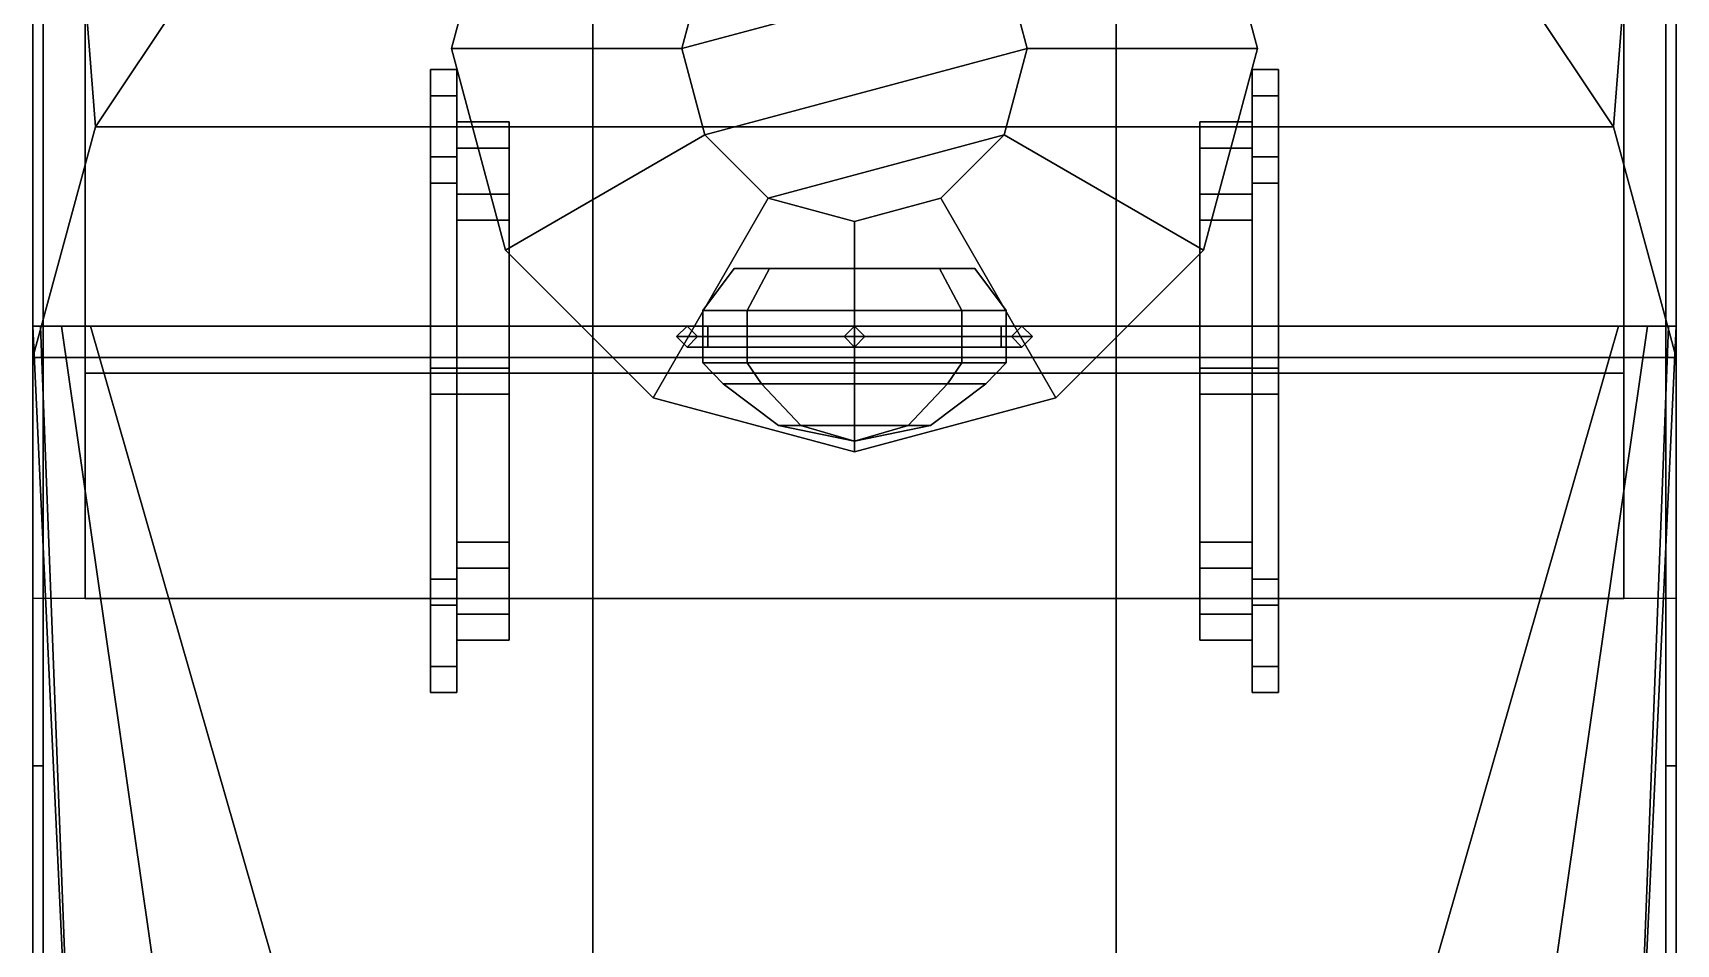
# Model space of a CAD drawing. Header units: millimetres. Extents: x -1.8 to 3, y -54.2 to 42.9.
# Drawn here: x -1.57 to 1.57, y -45.88 to -44.14 of the extents above; entities that cross this region are included whole.
import ezdxf

# ---------------------------------------------------------------- set-up
doc = ezdxf.new("R2010")
doc.units = ezdxf.units.MM
doc.layers.add('turret', color=2, linetype='Continuous')
doc.layers.add('wheels', color=2, linetype='Continuous')

msp = doc.modelspace()

# ---------------------------------------------------------------- linework, layer by layer
for points in [[(-1.57, -42.79, 53.82), (-1.57, -50.11, 53.82), (-1.57, -45.22, 54.07), (-1.57, -42.79, 54.07)], [(-1.57, -42.79, 54.07), (-1.57, -44.76, 54.07), (-1.57, -44.76, 54.07), (-1.4505, -44.3192, 54.07)], [(-1.57, -42.79, 54.07), (-1.4505, -44.3192, 54.07), (-1.4505, -44.3192, 54.07), (-1.1102, -43.8098, 54.07)], [(1.1102, -43.8098, 54.07), (1.4505, -44.3192, 54.07), (1.4505, -44.3192, 54.07), (1.57, -42.79, 54.07)], [(1.4505, -44.3192, 54.07), (1.57, -44.76, 54.07), (1.57, -44.76, 54.07), (1.57, -42.79, 54.07)], [(1.57, -45.22, 54.07), (1.57, -50.11, 53.82), (1.57, -42.79, 53.82), (1.57, -42.79, 54.07)], [(-1.57, -42.97, 43.65), (-1.57, -46.4, 43.65), (-1.57, -46.4, 44.18), (-1.57, -42.97, 44.18)], [(-1.55, -46.4, 44.18), (-1.55, -46.4, 43.65), (-1.55, -42.97, 43.65), (-1.55, -42.97, 44.18)], [(1.55, -42.97, 43.65), (1.55, -46.4, 43.65), (1.55, -46.4, 44.18), (1.55, -42.97, 44.18)], [(1.57, -46.4, 44.18), (1.57, -46.4, 43.65), (1.57, -42.97, 43.65), (1.57, -42.97, 44.18)], [(-1.47, -43.19, 45.94), (-1.47, -43.99, 45.94), (-1.47, -44.79, 44.44), (-1.47, -43.19, 44.44)], [(-1.47, -43.19, 44.44), (-1.47, -44.79, 44.44), (1.47, -44.79, 44.44), (1.47, -43.19, 44.44)], [(1.47, -43.99, 45.94), (1.47, -43.19, 45.94), (1.47, -43.19, 44.44), (1.47, -44.79, 44.44)], [(-1.1102, -43.8098, 54.07), (-1.4505, -44.3192, 54.07), (-1.4505, -44.3192, 55.04), (-1.1102, -43.8098, 55.04)], [(1.4505, -44.3192, 55.04), (1.1102, -43.8098, 55.04), (-1.1102, -43.8098, 55.04), (-1.4505, -44.3192, 55.04)], [(1.4505, -44.3192, 54.07), (1.1102, -43.8098, 54.07), (1.1102, -43.8098, 55.04), (1.4505, -44.3192, 55.04)], [(-1.57, -43.99, 44.18), (-1.57, -53.58, 44.18), (-1.57, -53.58, 46.38), (-1.57, -43.99, 46.38)], [(-1.57, -43.99, 46.38), (-1.57, -47.71, 46.38), (-0.5, -47.35, 47.41), (-0.5, -43.99, 47.41)], [(-1.47, -43.99, 46.38), (-1.47, -44.79, 46.38), (-1.47, -44.79, 44.44), (-1.47, -43.99, 45.94)], [(-0.5, -43.99, 47.41), (-0.5, -47.35, 47.41), (0.5, -47.35, 47.41), (0.5, -43.99, 47.41)], [(0.5, -47.35, 47.41), (1.57, -47.71, 46.38), (1.57, -43.99, 46.38), (0.5, -43.99, 47.41)], [(1.47, -44.79, 46.38), (1.47, -43.99, 46.38), (1.47, -43.99, 45.94), (1.47, -44.79, 44.44)], [(1.57, -53.58, 46.38), (1.57, -53.58, 44.18), (1.57, -43.99, 44.18), (1.57, -43.99, 46.38)], [(-1.57, -44.1, 53.29), (-1.57, -45.54, 53.29), (-1.57, -45.54, 53.82), (-1.57, -44.1, 53.82)], [(-1.55, -44.1, 53.29), (-1.55, -45.54, 53.29), (-1.57, -45.54, 53.29), (-1.57, -44.1, 53.29)], [(-1.55, -45.54, 53.82), (-1.55, -45.54, 53.29), (-1.55, -44.1, 53.29), (-1.55, -44.1, 53.82)], [(1.55, -44.1, 53.29), (1.55, -45.54, 53.29), (1.55, -45.54, 53.82), (1.55, -44.1, 53.82)], [(1.57, -44.1, 53.29), (1.57, -45.54, 53.29), (1.55, -45.54, 53.29), (1.55, -44.1, 53.29)], [(1.57, -45.54, 53.82), (1.57, -45.54, 53.29), (1.57, -44.1, 53.29), (1.57, -44.1, 53.82)], [(-1.4505, -44.3192, 54.07), (-1.57, -44.76, 54.07), (-1.57, -44.76, 55.04), (-1.4505, -44.3192, 55.04)], [(1.57, -44.76, 55.04), (1.4505, -44.3192, 55.04), (-1.4505, -44.3192, 55.04), (-1.57, -44.76, 55.04)], [(1.57, -44.76, 54.07), (1.4505, -44.3192, 54.07), (1.4505, -44.3192, 55.04), (1.57, -44.76, 55.04)], [(-0.2051, -44.67, 47.7049), (-0.29, -44.67, 47.91), (-0.23, -44.59, 47.91), (-0.1626, -44.59, 47.7474)], [(-0.29, -44.67, 47.91), (-0.2051, -44.67, 48.1151), (-0.1626, -44.59, 48.0726), (-0.23, -44.59, 47.91)], [(-0.1626, -44.59, 48.0726), (0, -44.59, 48.14), (0.1626, -44.59, 48.0726), (-0.23, -44.59, 47.91)], [(-0.23, -44.59, 47.91), (0.1626, -44.59, 48.0726), (0.23, -44.59, 47.91), (-0.1626, -44.59, 47.7474)], [(0, -44.67, 47.62), (-0.2051, -44.67, 47.7049), (-0.1626, -44.59, 47.7474), (0, -44.59, 47.68)], [(-0.2051, -44.67, 48.1151), (0, -44.67, 48.2), (0, -44.59, 48.14), (-0.1626, -44.59, 48.0726)], [(-0.1626, -44.59, 47.7474), (0.23, -44.59, 47.91), (0.1626, -44.59, 47.7474), (0, -44.59, 47.68)], [(0.2051, -44.67, 47.7049), (0, -44.67, 47.62), (0, -44.59, 47.68), (0.1626, -44.59, 47.7474)], [(0, -44.67, 48.2), (0.2051, -44.67, 48.1151), (0.1626, -44.59, 48.0726), (0, -44.59, 48.14)], [(0.29, -44.67, 47.91), (0.2051, -44.67, 47.7049), (0.1626, -44.59, 47.7474), (0.23, -44.59, 47.91)], [(0.2051, -44.67, 48.1151), (0.29, -44.67, 47.91), (0.23, -44.59, 47.91), (0.1626, -44.59, 48.0726)], [(-0.2051, -44.67, 48.1151), (-0.29, -44.67, 47.91), (-0.29, -44.77, 47.91), (-0.2051, -44.77, 48.1151)], [(-0.29, -44.67, 47.91), (-0.2051, -44.67, 47.7049), (-0.2051, -44.77, 47.7049), (-0.29, -44.77, 47.91)], [(0, -44.67, 48.2), (-0.2051, -44.67, 48.1151), (-0.2051, -44.77, 48.1151), (0, -44.77, 48.2)], [(-0.2051, -44.67, 47.7049), (0, -44.67, 47.62), (0, -44.77, 47.62), (-0.2051, -44.77, 47.7049)], [(0.2051, -44.67, 48.1151), (0, -44.67, 48.2), (0, -44.77, 48.2), (0.2051, -44.77, 48.1151)], [(0, -44.67, 47.62), (0.2051, -44.67, 47.7049), (0.2051, -44.77, 47.7049), (0, -44.77, 47.62)], [(0.29, -44.67, 47.91), (0.2051, -44.67, 48.1151), (0.2051, -44.77, 48.1151), (0.29, -44.77, 47.91)], [(0.2051, -44.67, 47.7049), (0.29, -44.67, 47.91), (0.29, -44.77, 47.91), (0.2051, -44.77, 47.7049)], [(-1.4883, -46.44, 55.905), (-1.57, -44.7, 55.6), (-1.57, -50.11, 55.6), (-1.4883, -48.76, 55.905)], [(-1.5553, -44.7, 55.655), (-1.57, -44.7, 55.6), (-1.4883, -46.44, 55.905)], [(1.5553, -44.7, 55.655), (1.57, -44.7, 55.6), (-1.57, -44.7, 55.6), (-1.5553, -44.7, 55.655)], [(-1.515, -44.7, 55.6953), (-1.5553, -44.7, 55.655), (-1.4883, -46.44, 55.905), (-1.265, -46.44, 56.1283)], [(1.515, -44.7, 55.6953), (1.5553, -44.7, 55.655), (-1.5553, -44.7, 55.655), (-1.515, -44.7, 55.6953)], [(-1.46, -44.7, 55.71), (-1.515, -44.7, 55.6953), (-1.265, -46.44, 56.1283), (-0.96, -46.44, 56.21)], [(1.46, -44.7, 55.71), (1.515, -44.7, 55.6953), (-1.515, -44.7, 55.6953), (-1.46, -44.7, 55.71)], [(0.96, -46.44, 56.21), (1.46, -44.7, 55.71), (-1.46, -44.7, 55.71), (-0.96, -46.44, 56.21)], [(-0.34, -44.72, 47.72), (-0.32, -44.7, 47.72), (0, -44.7, 47.57), (-0.02, -44.72, 47.57)], [(-0.34, -44.72, 47.93), (-0.32, -44.7, 47.91), (-0.32, -44.7, 47.72), (-0.34, -44.72, 47.72)], [(-0.32, -44.7, 47.91), (-0.34, -44.72, 47.93), (-0.28, -44.72, 47.93), (-0.28, -44.7, 47.91)], [(-0.32, -44.7, 47.72), (-0.3, -44.72, 47.72), (0, -44.72, 47.5794), (0, -44.7, 47.57)], [(-0.32, -44.7, 47.91), (-0.3, -44.72, 47.89), (-0.3, -44.72, 47.72), (-0.32, -44.7, 47.72)], [(-0.3, -44.72, 47.89), (-0.32, -44.7, 47.91), (-0.28, -44.7, 47.91), (-0.28, -44.72, 47.89)], [(0, -44.7, 47.41), (-0.02, -44.72, 47.41), (-0.02, -44.72, 47.57), (0, -44.7, 47.57)], [(0.3, -44.72, 47.72), (0.32, -44.7, 47.72), (0, -44.7, 47.57), (0, -44.72, 47.5794)], [(0.32, -44.7, 47.72), (0.34, -44.72, 47.72), (0.02, -44.72, 47.57), (0, -44.7, 47.57)], [(0.02, -44.72, 47.41), (0, -44.7, 47.41), (0, -44.7, 47.57), (0.02, -44.72, 47.57)], [(0.34, -44.72, 47.93), (0.32, -44.7, 47.91), (0.28, -44.7, 47.91), (0.28, -44.72, 47.93)], [(0.32, -44.7, 47.91), (0.3, -44.72, 47.89), (0.28, -44.72, 47.89), (0.28, -44.7, 47.91)], [(0.3, -44.72, 47.89), (0.32, -44.7, 47.91), (0.32, -44.7, 47.72), (0.3, -44.72, 47.72)], [(0.32, -44.7, 47.91), (0.34, -44.72, 47.93), (0.34, -44.72, 47.72), (0.32, -44.7, 47.72)], [(1.515, -44.7, 55.6953), (1.46, -44.7, 55.71), (0.96, -46.44, 56.21), (1.265, -46.44, 56.1283)], [(1.5553, -44.7, 55.655), (1.515, -44.7, 55.6953), (1.265, -46.44, 56.1283), (1.4883, -46.44, 55.905)], [(1.57, -44.7, 55.6), (1.4883, -46.44, 55.905), (1.4883, -48.76, 55.905), (1.57, -50.11, 55.6)], [(1.57, -44.7, 55.6), (1.5553, -44.7, 55.655), (1.4883, -46.44, 55.905)], [(-0.32, -44.74, 47.72), (-0.34, -44.72, 47.72), (-0.02, -44.72, 47.57), (0, -44.74, 47.57)], [(-0.32, -44.74, 47.91), (-0.34, -44.72, 47.93), (-0.34, -44.72, 47.72), (-0.32, -44.74, 47.72)], [(-0.34, -44.72, 47.93), (-0.32, -44.74, 47.91), (-0.28, -44.74, 47.91), (-0.28, -44.72, 47.93)], [(-0.3, -44.72, 47.72), (-0.32, -44.74, 47.72), (0, -44.74, 47.57), (0, -44.72, 47.5794)], [(-0.3, -44.72, 47.89), (-0.32, -44.74, 47.91), (-0.32, -44.74, 47.72), (-0.3, -44.72, 47.72)], [(-0.32, -44.74, 47.91), (-0.3, -44.72, 47.89), (-0.28, -44.72, 47.89), (-0.28, -44.74, 47.91)], [(-0.02, -44.72, 47.41), (0, -44.74, 47.41), (0, -44.74, 47.57), (-0.02, -44.72, 47.57)], [(0.34, -44.72, 47.72), (0.32, -44.74, 47.72), (0, -44.74, 47.57), (0.02, -44.72, 47.57)], [(0.32, -44.74, 47.72), (0.3, -44.72, 47.72), (0, -44.72, 47.5794), (0, -44.74, 47.57)], [(0, -44.74, 47.41), (0.02, -44.72, 47.41), (0.02, -44.72, 47.57), (0, -44.74, 47.57)], [(0.3, -44.72, 47.89), (0.32, -44.74, 47.91), (0.28, -44.74, 47.91), (0.28, -44.72, 47.89)], [(0.32, -44.74, 47.91), (0.34, -44.72, 47.93), (0.28, -44.72, 47.93), (0.28, -44.74, 47.91)], [(0.32, -44.74, 47.91), (0.3, -44.72, 47.89), (0.3, -44.72, 47.72), (0.32, -44.74, 47.72)], [(0.34, -44.72, 47.93), (0.32, -44.74, 47.91), (0.32, -44.74, 47.72), (0.34, -44.72, 47.72)], [(-1.57, -44.76, 54.07), (-1.57, -45.22, 54.07), (-1.57, -45.22, 55.04), (-1.57, -44.76, 55.04)], [(-1.57, -44.76, 55.04), (-1.57, -45.22, 55.04), (-1.57, -45.22, 55.6), (-1.57, -44.76, 55.6)], [(-1.47, -44.76, 55.04), (-1.47, -45.22, 55.04), (-1.57, -45.22, 55.04), (-1.57, -44.76, 55.04)], [(-1.47, -44.76, 55.6), (-1.47, -44.76, 55.04), (-1.57, -44.76, 55.04), (-1.57, -44.76, 55.6)], [(-1.47, -44.76, 55.04), (-1.47, -45.22, 55.04), (1.47, -45.22, 55.04), (1.47, -44.76, 55.04)], [(-1.47, -45.22, 55.6), (-1.47, -45.22, 55.04), (-1.47, -44.76, 55.04), (-1.47, -44.76, 55.6)], [(-0.1776, -44.81, 48.0876), (-0.2051, -44.77, 48.1151), (-0.29, -44.77, 47.91), (-0.2511, -44.81, 47.91)], [(-0.2511, -44.81, 47.91), (-0.29, -44.77, 47.91), (-0.2051, -44.77, 47.7049), (-0.1776, -44.81, 47.7324)], [(0, -44.81, 48.1611), (0, -44.77, 48.2), (-0.2051, -44.77, 48.1151), (-0.1776, -44.81, 48.0876)], [(-0.1776, -44.81, 47.7324), (-0.2051, -44.77, 47.7049), (0, -44.77, 47.62), (0, -44.81, 47.6589)], [(0.1776, -44.81, 48.0876), (0.2051, -44.77, 48.1151), (0, -44.77, 48.2), (0, -44.81, 48.1611)], [(0, -44.81, 47.6589), (0, -44.77, 47.62), (0.2051, -44.77, 47.7049), (0.1776, -44.81, 47.7324)], [(0.2511, -44.81, 47.91), (0.29, -44.77, 47.91), (0.2051, -44.77, 48.1151), (0.1776, -44.81, 48.0876)], [(0.1776, -44.81, 47.7324), (0.2051, -44.77, 47.7049), (0.29, -44.77, 47.91), (0.2511, -44.81, 47.91)], [(1.47, -44.76, 55.04), (1.47, -45.22, 55.04), (1.47, -45.22, 55.6), (1.47, -44.76, 55.6)], [(1.57, -44.76, 55.04), (1.57, -45.22, 55.04), (1.47, -45.22, 55.04), (1.47, -44.76, 55.04)], [(1.57, -44.76, 55.6), (1.57, -44.76, 55.04), (1.47, -44.76, 55.04), (1.47, -44.76, 55.6)], [(1.57, -45.22, 55.04), (1.57, -45.22, 54.07), (1.57, -44.76, 54.07), (1.57, -44.76, 55.04)], [(1.57, -45.22, 55.6), (1.57, -45.22, 55.04), (1.57, -44.76, 55.04), (1.57, -44.76, 55.6)], [(-1.47, -44.79, 44.44), (-1.47, -44.79, 46.38), (1.47, -44.79, 46.38), (1.47, -44.79, 44.44)], [(-0.1025, -44.89, 48.0125), (-0.1776, -44.81, 48.0876), (-0.2511, -44.81, 47.91), (-0.145, -44.89, 47.91)], [(-0.145, -44.89, 47.91), (-0.2511, -44.81, 47.91), (-0.1776, -44.81, 47.7324), (-0.1025, -44.89, 47.8075)], [(0, -44.89, 48.055), (0, -44.81, 48.1611), (-0.1776, -44.81, 48.0876), (-0.1025, -44.89, 48.0125)], [(-0.1025, -44.89, 47.8075), (-0.1776, -44.81, 47.7324), (0, -44.81, 47.6589), (0, -44.89, 47.765)], [(0.1025, -44.89, 48.0125), (0.1776, -44.81, 48.0876), (0, -44.81, 48.1611), (0, -44.89, 48.055)], [(0, -44.89, 47.765), (0, -44.81, 47.6589), (0.1776, -44.81, 47.7324), (0.1025, -44.89, 47.8075)], [(0.145, -44.89, 47.91), (0.2511, -44.81, 47.91), (0.1776, -44.81, 48.0876), (0.1025, -44.89, 48.0125)], [(0.1025, -44.89, 47.8075), (0.1776, -44.81, 47.7324), (0.2511, -44.81, 47.91), (0.145, -44.89, 47.91)], [(0, -44.92, 47.91), (-0.1025, -44.89, 48.0125), (-0.145, -44.89, 47.91), (0, -44.92, 47.91)], [(0, -44.92, 47.91), (-0.145, -44.89, 47.91), (-0.1025, -44.89, 47.8075), (0, -44.92, 47.91)], [(0, -44.92, 47.91), (0, -44.89, 48.055), (-0.1025, -44.89, 48.0125), (0, -44.92, 47.91)], [(0, -44.92, 47.91), (-0.1025, -44.89, 47.8075), (0, -44.89, 47.765), (0, -44.92, 47.91)], [(0, -44.92, 47.91), (0.145, -44.89, 47.91), (0.1025, -44.89, 48.0125), (0, -44.92, 47.91)], [(0, -44.92, 47.91), (0.1025, -44.89, 48.0125), (0, -44.89, 48.055), (0, -44.92, 47.91)], [(0, -44.92, 47.91), (0, -44.89, 47.765), (0.1025, -44.89, 47.8075), (0, -44.92, 47.91)], [(0, -44.92, 47.91), (0.1025, -44.89, 47.8075), (0.145, -44.89, 47.91), (0, -44.92, 47.91)], [(-1.57, -45.22, 54.07), (-1.57, -50.11, 53.82), (-1.57, -50.11, 55.6), (-1.57, -45.22, 55.6)], [(-1.47, -45.22, 55.04), (-1.47, -45.22, 55.6), (1.47, -45.22, 55.6), (1.47, -45.22, 55.04)], [(1.57, -50.11, 55.6), (1.57, -50.11, 53.82), (1.57, -45.22, 54.07), (1.57, -45.22, 55.6)], [(-1.57, -45.54, 53.82), (-1.57, -45.54, 53.29), (-1.55, -45.54, 53.29), (-1.55, -45.54, 53.82)], [(1.55, -45.54, 53.82), (1.55, -45.54, 53.29), (1.57, -45.54, 53.29), (1.57, -45.54, 53.82)]]:
    msp.add_3dface(points)
at = {"layer": 'turret'}
for points in [[(-0.6668, -43.785, 54.95), (-0.77, -44.17, 54.95), (-0.77, -44.17, 55.5), (-0.6668, -43.785, 55.5)], [(-0.6668, -43.785, 55.5), (-0.77, -44.17, 55.5), (-0.33, -44.17, 55.59), (-0.2858, -44.005, 55.59)], [(0.77, -44.17, 55.5), (0.6668, -43.785, 55.5), (0.2858, -44.005, 55.59), (0.33, -44.17, 55.59)], [(0.77, -44.17, 54.95), (0.6668, -43.785, 54.95), (0.6668, -43.785, 55.5), (0.77, -44.17, 55.5)], [(0.165, -43.8842, 55.59), (-0.2858, -44.005, 55.59), (-0.33, -44.17, 55.59), (0.2858, -44.005, 55.59)], [(0.2858, -44.005, 55.59), (-0.33, -44.17, 55.59), (-0.2858, -44.335, 55.59), (0.33, -44.17, 55.59)], [(-0.77, -44.17, 54.95), (-0.6668, -44.555, 54.95), (-0.6668, -44.555, 55.5), (-0.77, -44.17, 55.5)], [(-0.77, -44.17, 55.5), (-0.6668, -44.555, 55.5), (-0.2858, -44.335, 55.59), (-0.33, -44.17, 55.59)], [(0.33, -44.17, 55.59), (-0.2858, -44.335, 55.59), (-0.165, -44.4558, 55.59), (0.2858, -44.335, 55.59)], [(0.6668, -44.555, 55.5), (0.77, -44.17, 55.5), (0.33, -44.17, 55.59), (0.2858, -44.335, 55.59)], [(0.6668, -44.555, 54.95), (0.77, -44.17, 54.95), (0.77, -44.17, 55.5), (0.6668, -44.555, 55.5)], [(-0.6668, -44.555, 55.5), (-0.385, -44.8368, 55.5), (-0.165, -44.4558, 55.59), (-0.2858, -44.335, 55.59)], [(0.2858, -44.335, 55.59), (-0.165, -44.4558, 55.59), (0, -44.5, 55.59), (0.165, -44.4558, 55.59)], [(0.385, -44.8368, 55.5), (0.6668, -44.555, 55.5), (0.2858, -44.335, 55.59), (0.165, -44.4558, 55.59)], [(-0.385, -44.8368, 55.5), (0, -44.94, 55.5), (0, -44.5, 55.59), (-0.165, -44.4558, 55.59)], [(0, -44.94, 55.5), (0.385, -44.8368, 55.5), (0.165, -44.4558, 55.59), (0, -44.5, 55.59)], [(-0.6668, -44.555, 54.95), (-0.385, -44.8368, 54.95), (-0.385, -44.8368, 55.5), (-0.6668, -44.555, 55.5)], [(0.385, -44.8368, 54.95), (0.6668, -44.555, 54.95), (0.6668, -44.555, 55.5), (0.385, -44.8368, 55.5)], [(-0.385, -44.8368, 54.95), (0, -44.94, 54.95), (0, -44.94, 55.5), (-0.385, -44.8368, 55.5)], [(0, -44.94, 54.95), (0.385, -44.8368, 54.95), (0.385, -44.8368, 55.5), (0, -44.94, 55.5)]]:
    msp.add_3dface(points, dxfattribs=at)
at = {"layer": 'wheels'}
for points in [[(-0.76, -44.3769, 44.1531), (-0.76, -44.21, 43.75), (-0.81, -44.21, 43.75), (-0.81, -44.3769, 44.1531)], [(-0.81, -45.35, 43.75), (-0.81, -44.3769, 44.1531), (-0.81, -44.21, 43.75), (-0.81, -45.1831, 43.3469)], [(-0.76, -44.21, 43.75), (-0.76, -44.3769, 43.3469), (-0.81, -44.3769, 43.3469), (-0.81, -44.21, 43.75)], [(-0.81, -45.1831, 43.3469), (-0.81, -44.21, 43.75), (-0.81, -44.3769, 43.3469), (-0.81, -44.78, 43.18)], [(-0.76, -44.4477, 44.0823), (-0.76, -44.31, 43.75), (-0.76, -44.21, 43.75), (-0.76, -44.3769, 44.1531)], [(-0.76, -44.31, 43.75), (-0.76, -44.4477, 43.4177), (-0.76, -44.3769, 43.3469), (-0.76, -44.21, 43.75)], [(0.76, -44.31, 43.75), (0.76, -44.4477, 44.0823), (0.76, -44.3769, 44.1531), (0.76, -44.21, 43.75)], [(0.76, -44.21, 43.75), (0.76, -44.3769, 44.1531), (0.81, -44.3769, 44.1531), (0.81, -44.21, 43.75)], [(0.76, -44.4477, 43.4177), (0.76, -44.31, 43.75), (0.76, -44.21, 43.75), (0.76, -44.3769, 43.3469)], [(0.76, -44.3769, 43.3469), (0.76, -44.21, 43.75), (0.81, -44.21, 43.75), (0.81, -44.3769, 43.3469)], [(0.81, -44.21, 43.75), (0.81, -45.1831, 44.1531), (0.81, -45.35, 43.75), (0.81, -44.3769, 43.3469)], [(0.81, -44.3769, 44.1531), (0.81, -44.78, 44.32), (0.81, -45.1831, 44.1531), (0.81, -44.21, 43.75)], [(-0.81, -45.4, 53.41), (-0.81, -44.4269, 53.8131), (-0.81, -44.26, 53.41), (-0.81, -45.2331, 53.0069)], [(-0.81, -45.2331, 53.0069), (-0.81, -44.26, 53.41), (-0.81, -44.4269, 53.0069), (-0.81, -44.83, 52.84)], [(-0.76, -44.4269, 53.8131), (-0.76, -44.26, 53.41), (-0.81, -44.26, 53.41), (-0.81, -44.4269, 53.8131)], [(-0.76, -44.26, 53.41), (-0.76, -44.4269, 53.0069), (-0.81, -44.4269, 53.0069), (-0.81, -44.26, 53.41)], [(-0.76, -44.4977, 53.7423), (-0.76, -44.36, 53.41), (-0.76, -44.26, 53.41), (-0.76, -44.4269, 53.8131)], [(-0.76, -44.36, 53.41), (-0.76, -44.4977, 53.0777), (-0.76, -44.4269, 53.0069), (-0.76, -44.26, 53.41)], [(0.76, -44.36, 53.41), (0.76, -44.4977, 53.7423), (0.76, -44.4269, 53.8131), (0.76, -44.26, 53.41)], [(0.76, -44.26, 53.41), (0.76, -44.4269, 53.8131), (0.81, -44.4269, 53.8131), (0.81, -44.26, 53.41)], [(0.76, -44.4977, 53.0777), (0.76, -44.36, 53.41), (0.76, -44.26, 53.41), (0.76, -44.4269, 53.0069)], [(0.76, -44.4269, 53.0069), (0.76, -44.26, 53.41), (0.81, -44.26, 53.41), (0.81, -44.4269, 53.0069)], [(0.81, -44.4269, 53.8131), (0.81, -44.83, 53.98), (0.81, -45.2331, 53.8131), (0.81, -44.26, 53.41)], [(0.81, -44.26, 53.41), (0.81, -45.2331, 53.8131), (0.81, -45.4, 53.41), (0.81, -44.4269, 53.0069)], [(-0.66, -44.4477, 44.0823), (-0.66, -44.31, 43.75), (-0.76, -44.31, 43.75), (-0.76, -44.4477, 44.0823)], [(-0.66, -44.31, 43.75), (-0.66, -44.4477, 43.4177), (-0.76, -44.4477, 43.4177), (-0.76, -44.31, 43.75)], [(-0.66, -44.4477, 44.0823), (-0.66, -45.25, 43.75), (-0.66, -45.1123, 43.4177), (-0.66, -44.31, 43.75)], [(-0.66, -44.31, 43.75), (-0.66, -45.1123, 43.4177), (-0.66, -44.78, 43.28), (-0.66, -44.4477, 43.4177)], [(0.66, -44.31, 43.75), (0.66, -44.4477, 44.0823), (0.76, -44.4477, 44.0823), (0.76, -44.31, 43.75)], [(0.66, -45.1123, 44.0823), (0.66, -44.31, 43.75), (0.66, -44.4477, 43.4177), (0.66, -45.25, 43.75)], [(0.66, -44.78, 44.22), (0.66, -44.4477, 44.0823), (0.66, -44.31, 43.75), (0.66, -45.1123, 44.0823)], [(0.66, -44.4477, 43.4177), (0.66, -44.31, 43.75), (0.76, -44.31, 43.75), (0.76, -44.4477, 43.4177)], [(-0.66, -44.4977, 53.7423), (-0.66, -44.36, 53.41), (-0.76, -44.36, 53.41), (-0.76, -44.4977, 53.7423)], [(-0.66, -44.36, 53.41), (-0.66, -44.4977, 53.0777), (-0.76, -44.4977, 53.0777), (-0.76, -44.36, 53.41)], [(-0.66, -44.36, 53.41), (-0.66, -45.1623, 53.0777), (-0.66, -44.83, 52.94), (-0.66, -44.4977, 53.0777)], [(-0.66, -44.4977, 53.7423), (-0.66, -45.3, 53.41), (-0.66, -45.1623, 53.0777), (-0.66, -44.36, 53.41)], [(0.66, -44.83, 53.88), (0.66, -44.4977, 53.7423), (0.66, -44.36, 53.41), (0.66, -45.1623, 53.7423)], [(0.66, -45.1623, 53.7423), (0.66, -44.36, 53.41), (0.66, -44.4977, 53.0777), (0.66, -45.3, 53.41)], [(0.66, -44.36, 53.41), (0.66, -44.4977, 53.7423), (0.76, -44.4977, 53.7423), (0.76, -44.36, 53.41)], [(0.66, -44.4977, 53.0777), (0.66, -44.36, 53.41), (0.76, -44.36, 53.41), (0.76, -44.4977, 53.0777)], [(-0.81, -45.1831, 44.1531), (-0.81, -44.78, 44.32), (-0.81, -44.3769, 44.1531), (-0.81, -45.35, 43.75)], [(-0.76, -44.3769, 43.3469), (-0.76, -44.78, 43.18), (-0.81, -44.78, 43.18), (-0.81, -44.3769, 43.3469)], [(-0.76, -44.78, 44.32), (-0.76, -44.3769, 44.1531), (-0.81, -44.3769, 44.1531), (-0.81, -44.78, 44.32)], [(-0.76, -44.4477, 43.4177), (-0.76, -44.78, 43.28), (-0.76, -44.78, 43.18), (-0.76, -44.3769, 43.3469)], [(-0.76, -44.78, 44.22), (-0.76, -44.4477, 44.0823), (-0.76, -44.3769, 44.1531), (-0.76, -44.78, 44.32)], [(0.76, -44.78, 43.28), (0.76, -44.4477, 43.4177), (0.76, -44.3769, 43.3469), (0.76, -44.78, 43.18)], [(0.76, -44.78, 43.18), (0.76, -44.3769, 43.3469), (0.81, -44.3769, 43.3469), (0.81, -44.78, 43.18)], [(0.76, -44.4477, 44.0823), (0.76, -44.78, 44.22), (0.76, -44.78, 44.32), (0.76, -44.3769, 44.1531)], [(0.76, -44.3769, 44.1531), (0.76, -44.78, 44.32), (0.81, -44.78, 44.32), (0.81, -44.3769, 44.1531)], [(0.81, -44.3769, 43.3469), (0.81, -45.35, 43.75), (0.81, -45.1831, 43.3469), (0.81, -44.78, 43.18)], [(-0.81, -45.2331, 53.8131), (-0.81, -44.83, 53.98), (-0.81, -44.4269, 53.8131), (-0.81, -45.4, 53.41)], [(-0.76, -44.4269, 53.0069), (-0.76, -44.83, 52.84), (-0.81, -44.83, 52.84), (-0.81, -44.4269, 53.0069)], [(-0.76, -44.83, 53.98), (-0.76, -44.4269, 53.8131), (-0.81, -44.4269, 53.8131), (-0.81, -44.83, 53.98)], [(-0.76, -44.83, 53.88), (-0.76, -44.4977, 53.7423), (-0.76, -44.4269, 53.8131), (-0.76, -44.83, 53.98)], [(-0.76, -44.4977, 53.0777), (-0.76, -44.83, 52.94), (-0.76, -44.83, 52.84), (-0.76, -44.4269, 53.0069)], [(0.76, -44.4977, 53.7423), (0.76, -44.83, 53.88), (0.76, -44.83, 53.98), (0.76, -44.4269, 53.8131)], [(0.76, -44.83, 52.94), (0.76, -44.4977, 53.0777), (0.76, -44.4269, 53.0069), (0.76, -44.83, 52.84)], [(0.76, -44.83, 52.84), (0.76, -44.4269, 53.0069), (0.81, -44.4269, 53.0069), (0.81, -44.83, 52.84)], [(0.76, -44.4269, 53.8131), (0.76, -44.83, 53.98), (0.81, -44.83, 53.98), (0.81, -44.4269, 53.8131)], [(0.81, -44.4269, 53.0069), (0.81, -45.4, 53.41), (0.81, -45.2331, 53.0069), (0.81, -44.83, 52.84)], [(-0.66, -44.4477, 43.4177), (-0.66, -44.78, 43.28), (-0.76, -44.78, 43.28), (-0.76, -44.4477, 43.4177)], [(-0.66, -44.78, 44.22), (-0.66, -44.4477, 44.0823), (-0.76, -44.4477, 44.0823), (-0.76, -44.78, 44.22)], [(-0.66, -44.78, 44.22), (-0.66, -45.1123, 44.0823), (-0.66, -45.25, 43.75), (-0.66, -44.4477, 44.0823)], [(0.66, -44.78, 43.28), (0.66, -44.4477, 43.4177), (0.76, -44.4477, 43.4177), (0.76, -44.78, 43.28)], [(0.66, -45.25, 43.75), (0.66, -44.4477, 43.4177), (0.66, -44.78, 43.28), (0.66, -45.1123, 43.4177)], [(0.66, -44.4477, 44.0823), (0.66, -44.78, 44.22), (0.76, -44.78, 44.22), (0.76, -44.4477, 44.0823)], [(-0.66, -44.83, 53.88), (-0.66, -44.4977, 53.7423), (-0.76, -44.4977, 53.7423), (-0.76, -44.83, 53.88)], [(-0.66, -44.4977, 53.0777), (-0.66, -44.83, 52.94), (-0.76, -44.83, 52.94), (-0.76, -44.4977, 53.0777)], [(-0.66, -44.83, 53.88), (-0.66, -45.1623, 53.7423), (-0.66, -45.3, 53.41), (-0.66, -44.4977, 53.7423)], [(0.66, -45.3, 53.41), (0.66, -44.4977, 53.0777), (0.66, -44.83, 52.94), (0.66, -45.1623, 53.0777)], [(0.66, -44.4977, 53.7423), (0.66, -44.83, 53.88), (0.76, -44.83, 53.88), (0.76, -44.4977, 53.7423)], [(0.66, -44.83, 52.94), (0.66, -44.4977, 53.0777), (0.76, -44.4977, 53.0777), (0.76, -44.83, 52.94)], [(-0.76, -44.78, 43.18), (-0.76, -45.1831, 43.3469), (-0.81, -45.1831, 43.3469), (-0.81, -44.78, 43.18)], [(-0.76, -45.1831, 44.1531), (-0.76, -44.78, 44.32), (-0.81, -44.78, 44.32), (-0.81, -45.1831, 44.1531)], [(-0.76, -44.78, 43.28), (-0.76, -45.1123, 43.4177), (-0.76, -45.1831, 43.3469), (-0.76, -44.78, 43.18)], [(-0.66, -44.78, 43.28), (-0.66, -45.1123, 43.4177), (-0.76, -45.1123, 43.4177), (-0.76, -44.78, 43.28)], [(-0.66, -45.1123, 44.0823), (-0.66, -44.78, 44.22), (-0.76, -44.78, 44.22), (-0.76, -45.1123, 44.0823)], [(-0.76, -45.1123, 44.0823), (-0.76, -44.78, 44.22), (-0.76, -44.78, 44.32), (-0.76, -45.1831, 44.1531)], [(0.66, -45.1123, 43.4177), (0.66, -44.78, 43.28), (0.76, -44.78, 43.28), (0.76, -45.1123, 43.4177)], [(0.66, -44.78, 44.22), (0.66, -45.1123, 44.0823), (0.76, -45.1123, 44.0823), (0.76, -44.78, 44.22)], [(0.76, -45.1123, 43.4177), (0.76, -44.78, 43.28), (0.76, -44.78, 43.18), (0.76, -45.1831, 43.3469)], [(0.76, -45.1831, 43.3469), (0.76, -44.78, 43.18), (0.81, -44.78, 43.18), (0.81, -45.1831, 43.3469)], [(0.76, -44.78, 44.22), (0.76, -45.1123, 44.0823), (0.76, -45.1831, 44.1531), (0.76, -44.78, 44.32)], [(0.76, -44.78, 44.32), (0.76, -45.1831, 44.1531), (0.81, -45.1831, 44.1531), (0.81, -44.78, 44.32)], [(-0.76, -44.83, 52.84), (-0.76, -45.2331, 53.0069), (-0.81, -45.2331, 53.0069), (-0.81, -44.83, 52.84)], [(-0.76, -45.2331, 53.8131), (-0.76, -44.83, 53.98), (-0.81, -44.83, 53.98), (-0.81, -45.2331, 53.8131)], [(-0.66, -45.1623, 53.7423), (-0.66, -44.83, 53.88), (-0.76, -44.83, 53.88), (-0.76, -45.1623, 53.7423)], [(-0.76, -45.1623, 53.7423), (-0.76, -44.83, 53.88), (-0.76, -44.83, 53.98), (-0.76, -45.2331, 53.8131)], [(-0.66, -44.83, 52.94), (-0.66, -45.1623, 53.0777), (-0.76, -45.1623, 53.0777), (-0.76, -44.83, 52.94)], [(-0.76, -44.83, 52.94), (-0.76, -45.1623, 53.0777), (-0.76, -45.2331, 53.0069), (-0.76, -44.83, 52.84)], [(0.66, -44.83, 53.88), (0.66, -45.1623, 53.7423), (0.76, -45.1623, 53.7423), (0.76, -44.83, 53.88)], [(0.66, -45.1623, 53.0777), (0.66, -44.83, 52.94), (0.76, -44.83, 52.94), (0.76, -45.1623, 53.0777)], [(0.76, -44.83, 53.88), (0.76, -45.1623, 53.7423), (0.76, -45.2331, 53.8131), (0.76, -44.83, 53.98)], [(0.76, -45.1623, 53.0777), (0.76, -44.83, 52.94), (0.76, -44.83, 52.84), (0.76, -45.2331, 53.0069)], [(0.76, -45.2331, 53.0069), (0.76, -44.83, 52.84), (0.81, -44.83, 52.84), (0.81, -45.2331, 53.0069)], [(0.76, -44.83, 53.98), (0.76, -45.2331, 53.8131), (0.81, -45.2331, 53.8131), (0.81, -44.83, 53.98)], [(-0.76, -45.25, 43.75), (-0.76, -45.1123, 44.0823), (-0.76, -45.1831, 44.1531), (-0.76, -45.35, 43.75)], [(-0.66, -45.25, 43.75), (-0.66, -45.1123, 44.0823), (-0.76, -45.1123, 44.0823), (-0.76, -45.25, 43.75)], [(-0.66, -45.1123, 43.4177), (-0.66, -45.25, 43.75), (-0.76, -45.25, 43.75), (-0.76, -45.1123, 43.4177)], [(-0.76, -45.1123, 43.4177), (-0.76, -45.25, 43.75), (-0.76, -45.35, 43.75), (-0.76, -45.1831, 43.3469)], [(0.66, -45.1123, 44.0823), (0.66, -45.25, 43.75), (0.76, -45.25, 43.75), (0.76, -45.1123, 44.0823)], [(0.66, -45.25, 43.75), (0.66, -45.1123, 43.4177), (0.76, -45.1123, 43.4177), (0.76, -45.25, 43.75)], [(0.76, -45.1123, 44.0823), (0.76, -45.25, 43.75), (0.76, -45.35, 43.75), (0.76, -45.1831, 44.1531)], [(0.76, -45.25, 43.75), (0.76, -45.1123, 43.4177), (0.76, -45.1831, 43.3469), (0.76, -45.35, 43.75)], [(-0.76, -45.35, 43.75), (-0.76, -45.1831, 44.1531), (-0.81, -45.1831, 44.1531), (-0.81, -45.35, 43.75)], [(-0.76, -45.1831, 43.3469), (-0.76, -45.35, 43.75), (-0.81, -45.35, 43.75), (-0.81, -45.1831, 43.3469)], [(-0.76, -45.3, 53.41), (-0.76, -45.1623, 53.7423), (-0.76, -45.2331, 53.8131), (-0.76, -45.4, 53.41)], [(-0.66, -45.3, 53.41), (-0.66, -45.1623, 53.7423), (-0.76, -45.1623, 53.7423), (-0.76, -45.3, 53.41)], [(-0.76, -45.1623, 53.0777), (-0.76, -45.3, 53.41), (-0.76, -45.4, 53.41), (-0.76, -45.2331, 53.0069)], [(-0.66, -45.1623, 53.0777), (-0.66, -45.3, 53.41), (-0.76, -45.3, 53.41), (-0.76, -45.1623, 53.0777)], [(0.66, -45.1623, 53.7423), (0.66, -45.3, 53.41), (0.76, -45.3, 53.41), (0.76, -45.1623, 53.7423)], [(0.66, -45.3, 53.41), (0.66, -45.1623, 53.0777), (0.76, -45.1623, 53.0777), (0.76, -45.3, 53.41)], [(0.76, -45.1623, 53.7423), (0.76, -45.3, 53.41), (0.76, -45.4, 53.41), (0.76, -45.2331, 53.8131)], [(0.76, -45.3, 53.41), (0.76, -45.1623, 53.0777), (0.76, -45.2331, 53.0069), (0.76, -45.4, 53.41)], [(0.76, -45.1831, 44.1531), (0.76, -45.35, 43.75), (0.81, -45.35, 43.75), (0.81, -45.1831, 44.1531)], [(0.76, -45.35, 43.75), (0.76, -45.1831, 43.3469), (0.81, -45.1831, 43.3469), (0.81, -45.35, 43.75)], [(-0.76, -45.4, 53.41), (-0.76, -45.2331, 53.8131), (-0.81, -45.2331, 53.8131), (-0.81, -45.4, 53.41)], [(-0.76, -45.2331, 53.0069), (-0.76, -45.4, 53.41), (-0.81, -45.4, 53.41), (-0.81, -45.2331, 53.0069)], [(0.76, -45.2331, 53.8131), (0.76, -45.4, 53.41), (0.81, -45.4, 53.41), (0.81, -45.2331, 53.8131)], [(0.76, -45.4, 53.41), (0.76, -45.2331, 53.0069), (0.81, -45.2331, 53.0069), (0.81, -45.4, 53.41)]]:
    msp.add_3dface(points, dxfattribs=at)

doc.saveas('drawing.dxf')
